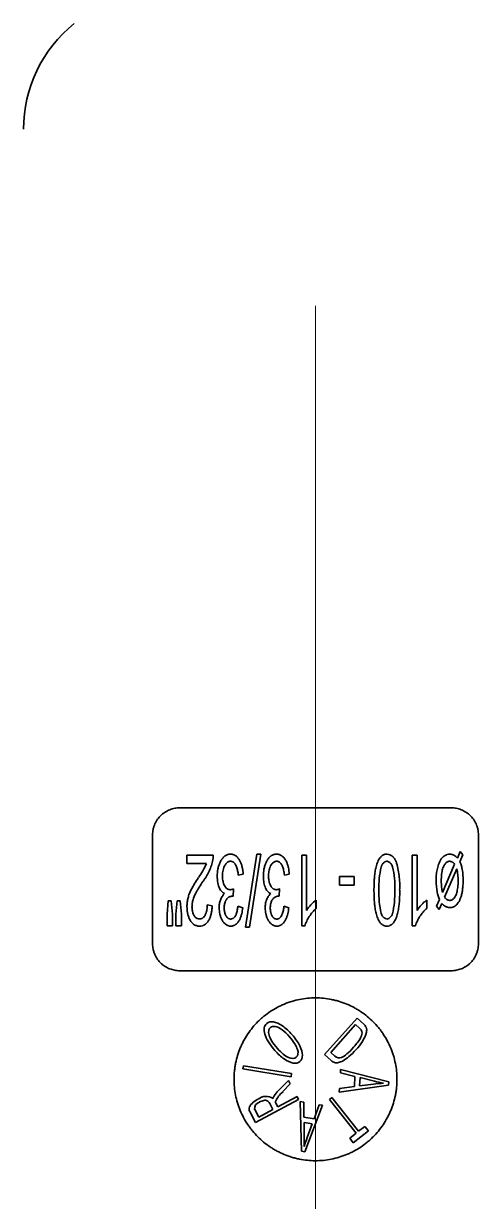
# Model space of a CAD drawing. Extents: x 5997 to 10491, y -672 to 3388.
# Drawn here: x 8643.92 to 8660.67, y 2379.13 to 2422.52 of the extents above; entities that cross this region are included whole.
import ezdxf

# ---------------------------------------------------------------- set-up
doc = ezdxf.new("R2010")
doc.units = 0
doc.header["$LTSCALE"] = 5
doc.layers.get('0').update_dxf_attribs({"linetype": 'CONTINUOUS', "lineweight": 0})
doc.layers.add('1', color=7, linetype='CONTINUOUS', true_color=0xffffff)

msp = doc.modelspace()

# ---------------------------------------------------------------- linework, layer by layer
at = {"color": 4}
msp.add_line((8654.673, 2412.126), (8654.673, 2312.126), dxfattribs=at)
at = {"layer": '1', "color": 7, "linetype": 'Continuous', "lineweight": 35}
for p, q in [((8659.673, 2393.626), (8649.673, 2393.626)), ((8648.673, 2388.626), (8648.673, 2392.626)), ((8660.673, 2392.626), (8660.673, 2388.626)), ((8649.939, 2391.879), (8650.904, 2391.879)), ((8649.939, 2391.879), (8649.939, 2391.571)), ((8652.093, 2389.235), (8652.515, 2391.922)), ((8652.659, 2391.922), (8652.237, 2389.235)), ((8652.515, 2391.922), (8652.659, 2391.922)), ((8654.164, 2391.879), (8654.342, 2391.879)), ((8654.164, 2391.879), (8654.164, 2389.279)), ((8654.342, 2389.845), (8654.342, 2391.879)), ((8658.234, 2391.879), (8658.412, 2391.879)), ((8658.234, 2391.879), (8658.234, 2389.279)), ((8658.412, 2389.845), (8658.412, 2391.879)), ((8659.897, 2391.778), (8660, 2392.017)), ((8660.095, 2391.89), (8659.988, 2391.643)), ((8660, 2392.017), (8660.095, 2391.89)), ((8650.654, 2391.571), (8649.939, 2391.571)), ((8659.35, 2390.513), (8659.796, 2391.548)), ((8652.009, 2391.189), (8651.831, 2391.147)), ((8653.706, 2391.189), (8653.527, 2391.147)), ((8655.551, 2391.098), (8656.102, 2391.098)), ((8655.551, 2391.098), (8655.551, 2390.777)), ((8656.102, 2390.777), (8656.102, 2391.098)), ((8659.875, 2391.381), (8659.425, 2390.341)), ((8651.637, 2390.366), (8651.657, 2390.646)), ((8653.333, 2390.367), (8653.353, 2390.646)), ((8656.102, 2390.777), (8655.551, 2390.777)), ((8649.205, 2389.705), (8649.253, 2390.2)), ((8649.253, 2390.2), (8649.36, 2390.2)), ((8649.36, 2390.2), (8649.409, 2389.705)), ((8649.534, 2389.705), (8649.58, 2390.2)), ((8649.58, 2390.2), (8649.689, 2390.2)), ((8649.689, 2390.2), (8649.738, 2389.705)), ((8654.701, 2389.92), (8654.701, 2390.229)), ((8658.771, 2389.92), (8658.771, 2390.229)), ((8659.13, 2390.004), (8659.237, 2390.25)), ((8649.205, 2389.705), (8649.205, 2389.279)), ((8649.409, 2389.279), (8649.409, 2389.705)), ((8649.534, 2389.705), (8649.534, 2389.279)), ((8649.738, 2389.279), (8649.738, 2389.705)), ((8650.686, 2390.053), (8650.87, 2390.02)), ((8651.813, 2390), (8651.992, 2389.942)), ((8653.51, 2390), (8653.688, 2389.942)), ((8659.227, 2389.879), (8659.13, 2390.004)), ((8659.324, 2390.106), (8659.227, 2389.879)), ((8649.409, 2389.279), (8649.205, 2389.279)), ((8649.738, 2389.279), (8649.534, 2389.279)), ((8654.278, 2389.279), (8654.164, 2389.279)), ((8658.352, 2389.279), (8658.234, 2389.279)), ((8652.237, 2389.235), (8652.093, 2389.235)), ((8649.673, 2387.626), (8659.673, 2387.626)), ((8656.205, 2385.878), (8655.006, 2384.535)), ((8656.448, 2385.661), (8656.205, 2385.878)), ((8655.237, 2384.614), (8656.152, 2385.64)), ((8656.152, 2385.64), (8656.306, 2385.502)), ((8655.006, 2384.535), (8655.248, 2384.319)), ((8655.391, 2384.477), (8655.237, 2384.614)), ((8652.019, 2384.127), (8652, 2384.01)), ((8653.795, 2383.834), (8652.019, 2384.127)), ((8652, 2384.01), (8653.775, 2383.716)), ((8653.775, 2383.716), (8653.795, 2383.834)), ((8655.589, 2383.866), (8655.597, 2383.992)), ((8655.589, 2383.866), (8656.127, 2383.735)), ((8657.372, 2383.535), (8655.597, 2383.992)), ((8656.127, 2383.735), (8656.104, 2383.357)), ((8656.299, 2383.382), (8656.318, 2383.687)), ((8656.318, 2383.687), (8656.84, 2383.556)), ((8653.673, 2383.584), (8653.31, 2383.209)), ((8653.47, 2383.171), (8653.744, 2383.454)), ((8653.744, 2383.454), (8653.673, 2383.584)), ((8655.545, 2383.151), (8657.364, 2383.408)), ((8655.545, 2383.151), (8655.553, 2383.287)), ((8656.104, 2383.357), (8655.553, 2383.287)), ((8656.803, 2383.444), (8656.299, 2383.382)), ((8657.372, 2383.535), (8657.364, 2383.408)), ((8652.464, 2382.033), (8654.049, 2382.887)), ((8653.992, 2382.992), (8653.288, 2382.613)), ((8654.049, 2382.887), (8653.992, 2382.992)), ((8654.239, 2382.788), (8654.105, 2382.811)), ((8654.105, 2382.811), (8654.16, 2380.975)), ((8654.239, 2382.788), (8654.248, 2382.234)), ((8655.276, 2382.956), (8655.183, 2382.882)), ((8655.183, 2382.882), (8656.166, 2381.636)), ((8656.26, 2381.71), (8655.276, 2382.956)), ((8652.275, 2382.385), (8652.464, 2382.033)), ((8652.583, 2382.233), (8652.433, 2382.511)), ((8653.107, 2382.515), (8652.583, 2382.233)), ((8652.986, 2382.74), (8653.107, 2382.515)), ((8653.288, 2382.613), (8653.218, 2382.743)), ((8654.286, 2380.953), (8654.935, 2382.667)), ((8654.811, 2382.689), (8654.621, 2382.169)), ((8654.935, 2382.667), (8654.811, 2382.689)), ((8654.621, 2382.169), (8654.248, 2382.234)), ((8654.251, 2382.037), (8654.258, 2381.529)), ((8654.251, 2382.037), (8654.553, 2381.984)), ((8654.553, 2381.984), (8654.365, 2381.479)), ((8656.492, 2381.893), (8656.26, 2381.71)), ((8656.624, 2381.727), (8656.492, 2381.893)), ((8656.166, 2381.636), (8655.933, 2381.452)), ((8656.065, 2381.285), (8656.624, 2381.727)), ((8655.933, 2381.452), (8656.065, 2381.285)), ((8654.16, 2380.975), (8654.286, 2380.953))]:
    msp.add_line(p, q, dxfattribs=at)
for centre, radius, start, end in [((8648.923, 2418.626), 5, 128.8492, 180), ((8655.053, 2385.825), 1.569, 315.1419, 342.8269), ((8656.131, 2385.306), 0.263, 17.1388, 48.2605), ((8656.178, 2385.358), 0.405, 27.0957, 48.2605), ((8656.241, 2385.434), 0.317, 346.8867, 20.1022), ((8655.544, 2384.648), 0.23, 228.2605, 291.4392), ((8654.357, 2382.193), 1.459, 135.875, 145.744), ((8657.875, 2375.403), 8.112, 94.9161, 97.5911), ((8657.885, 2387.727), 4.3, 255.9385, 260.5571), ((8652.664, 2382.551), 0.235, 101.8972, 189.9808), ((8652.854, 2382.534), 0.462, 56.3406, 129.2567), ((8653.486, 2382.814), 0.39, 149.005, 164.3647), ((8654.037, 2382.43), 0.922, 127.4414, 155.8018), ((8653.394, 2382.837), 0.2, 188.3447, 208.311), ((8646.148, 2381.348), 8.112, 358.6035, 1.2786), ((8658.396, 2379.982), 4.3, 159.6259, 164.2445)]:
    msp.add_arc(centre, radius, start, end, dxfattribs=at)
for points, knots in [([(8648.673, 2392.626), (8648.673, 2392.698), (8648.68, 2392.768), (8648.699, 2392.853), (8648.703, 2392.87), (8648.712, 2392.904), (8648.717, 2392.921), (8648.733, 2392.97), (8648.746, 2393.002), (8648.774, 2393.065), (8648.789, 2393.095), (8648.814, 2393.139), (8648.823, 2393.153), (8648.841, 2393.181), (8648.85, 2393.195), (8648.899, 2393.263), (8648.942, 2393.312), (8649.001, 2393.367), (8649.013, 2393.378), (8649.037, 2393.398), (8649.05, 2393.409), (8649.088, 2393.438), (8649.114, 2393.456), (8649.194, 2393.506), (8649.25, 2393.534), (8649.337, 2393.569), (8649.367, 2393.579), (8649.426, 2393.596), (8649.457, 2393.603), (8649.548, 2393.62), (8649.61, 2393.626), (8649.673, 2393.626)], [0, 0, 0, 0, 0.125, 0.125, 0.15625, 0.15625, 0.1875, 0.1875, 0.25, 0.25, 0.3125, 0.3125, 0.34375, 0.34375, 0.375, 0.375, 0.5, 0.5, 0.53125, 0.53125, 0.5625, 0.5625, 0.625, 0.625, 0.75, 0.75, 0.8125, 0.8125, 0.875, 0.875, 1, 1, 1, 1]), ([(8660.673, 2392.626), (8660.673, 2392.698), (8660.665, 2392.768), (8660.647, 2392.853), (8660.643, 2392.87), (8660.634, 2392.904), (8660.629, 2392.921), (8660.612, 2392.97), (8660.6, 2393.002), (8660.572, 2393.065), (8660.557, 2393.095), (8660.532, 2393.139), (8660.523, 2393.153), (8660.505, 2393.181), (8660.495, 2393.195), (8660.447, 2393.263), (8660.404, 2393.312), (8660.345, 2393.367), (8660.333, 2393.378), (8660.308, 2393.398), (8660.296, 2393.409), (8660.258, 2393.438), (8660.232, 2393.456), (8660.152, 2393.506), (8660.096, 2393.534), (8660.008, 2393.569), (8659.979, 2393.579), (8659.919, 2393.596), (8659.889, 2393.603), (8659.798, 2393.62), (8659.736, 2393.626), (8659.673, 2393.626)], [0, 0, 0, 0, 0.125, 0.125, 0.15625, 0.15625, 0.1875, 0.1875, 0.25, 0.25, 0.3125, 0.3125, 0.34375, 0.34375, 0.375, 0.375, 0.5, 0.5, 0.53125, 0.53125, 0.5625, 0.5625, 0.625, 0.625, 0.75, 0.75, 0.8125, 0.8125, 0.875, 0.875, 1, 1, 1, 1]), ([(8651.548, 2391.922), (8651.526, 2391.922), (8651.494, 2391.92), (8651.463, 2391.913), (8651.443, 2391.907), (8651.433, 2391.904), (8651.403, 2391.892), (8651.384, 2391.883), (8651.356, 2391.866), (8651.347, 2391.86), (8651.33, 2391.847), (8651.322, 2391.84), (8651.297, 2391.818), (8651.282, 2391.803), (8651.254, 2391.771), (8651.24, 2391.754), (8651.215, 2391.718), (8651.203, 2391.7), (8651.181, 2391.662), (8651.171, 2391.642), (8651.143, 2391.584), (8651.127, 2391.543), (8651.106, 2391.48), (8651.1, 2391.459), (8651.089, 2391.416), (8651.084, 2391.395), (8651.063, 2391.286), (8651.056, 2391.198), (8651.056, 2391.11)], [0, 0, 0, 0, 0.0625, 0.09375, 0.09375, 0.125, 0.125, 0.1875, 0.1875, 0.21875, 0.21875, 0.25, 0.25, 0.3125, 0.3125, 0.375, 0.375, 0.4375, 0.4375, 0.5, 0.5, 0.625, 0.625, 0.6875, 0.6875, 0.75, 0.75, 1, 1, 1, 1]), ([(8652.009, 2391.189), (8652.007, 2391.229), (8652.004, 2391.269), (8651.993, 2391.347), (8651.987, 2391.386), (8651.97, 2391.464), (8651.959, 2391.502), (8651.941, 2391.558), (8651.934, 2391.577), (8651.919, 2391.614), (8651.911, 2391.632), (8651.885, 2391.686), (8651.865, 2391.721), (8651.83, 2391.769), (8651.818, 2391.784), (8651.798, 2391.806), (8651.791, 2391.813), (8651.776, 2391.827), (8651.769, 2391.834), (8651.746, 2391.853), (8651.731, 2391.864), (8651.705, 2391.88), (8651.697, 2391.885), (8651.679, 2391.893), (8651.653, 2391.905), (8651.625, 2391.913), (8651.596, 2391.919), (8651.587, 2391.92), (8651.567, 2391.922), (8651.557, 2391.922), (8651.548, 2391.922)], [0, 0, 0, 0, 0.125, 0.125, 0.25, 0.25, 0.375, 0.375, 0.4375, 0.4375, 0.5, 0.5, 0.625, 0.625, 0.6875, 0.6875, 0.71875, 0.71875, 0.75, 0.75, 0.8125, 0.8125, 0.84375, 0.84375, 0.875, 0.9375, 0.9375, 0.96875, 0.96875, 1, 1, 1, 1]), ([(8653.244, 2391.922), (8653.222, 2391.922), (8653.19, 2391.919), (8653.158, 2391.912), (8653.137, 2391.906), (8653.126, 2391.903), (8653.096, 2391.891), (8653.077, 2391.881), (8653.049, 2391.863), (8653.04, 2391.857), (8653.023, 2391.844), (8653.014, 2391.837), (8652.99, 2391.815), (8652.975, 2391.799), (8652.946, 2391.766), (8652.933, 2391.749), (8652.914, 2391.722), (8652.908, 2391.713), (8652.897, 2391.694), (8652.88, 2391.666), (8652.865, 2391.638), (8652.837, 2391.579), (8652.821, 2391.538), (8652.801, 2391.476), (8652.795, 2391.455), (8652.784, 2391.412), (8652.78, 2391.391), (8652.759, 2391.284), (8652.753, 2391.197), (8652.753, 2391.11)], [0, 0, 0, 0, 0.0625, 0.09375, 0.09375, 0.125, 0.125, 0.1875, 0.1875, 0.21875, 0.21875, 0.25, 0.25, 0.3125, 0.3125, 0.375, 0.375, 0.40625, 0.40625, 0.4375, 0.5, 0.5, 0.625, 0.625, 0.6875, 0.6875, 0.75, 0.75, 1, 1, 1, 1]), ([(8653.706, 2391.189), (8653.701, 2391.268), (8653.692, 2391.346), (8653.667, 2391.461), (8653.657, 2391.498), (8653.638, 2391.554), (8653.632, 2391.573), (8653.617, 2391.61), (8653.609, 2391.628), (8653.583, 2391.682), (8653.564, 2391.717), (8653.529, 2391.765), (8653.516, 2391.781), (8653.49, 2391.811), (8653.476, 2391.824), (8653.454, 2391.844), (8653.446, 2391.85), (8653.43, 2391.862), (8653.422, 2391.867), (8653.396, 2391.883), (8653.379, 2391.892), (8653.351, 2391.903), (8653.342, 2391.907), (8653.323, 2391.912), (8653.313, 2391.915), (8653.284, 2391.92), (8653.264, 2391.922), (8653.244, 2391.922)], [0, 0, 0, 0, 0.25, 0.25, 0.375, 0.375, 0.4375, 0.4375, 0.5, 0.5, 0.625, 0.625, 0.6875, 0.6875, 0.75, 0.75, 0.78125, 0.78125, 0.8125, 0.8125, 0.875, 0.875, 0.90625, 0.90625, 0.9375, 0.9375, 1, 1, 1, 1]), ([(8656.827, 2390.596), (8656.827, 2390.661), (8656.828, 2390.725), (8656.831, 2390.853), (8656.834, 2390.917), (8656.842, 2391.045), (8656.848, 2391.108), (8656.863, 2391.236), (8656.872, 2391.299), (8656.891, 2391.393), (8656.897, 2391.425), (8656.913, 2391.487), (8656.922, 2391.517), (8656.941, 2391.578), (8656.952, 2391.609), (8656.978, 2391.668), (8656.992, 2391.696), (8657.016, 2391.738), (8657.024, 2391.751), (8657.043, 2391.778), (8657.052, 2391.79), (8657.073, 2391.814), (8657.083, 2391.826), (8657.106, 2391.848), (8657.119, 2391.858), (8657.144, 2391.877), (8657.158, 2391.885), (8657.179, 2391.895), (8657.186, 2391.899), (8657.201, 2391.905), (8657.208, 2391.907), (8657.231, 2391.914), (8657.246, 2391.918), (8657.277, 2391.922), (8657.292, 2391.922), (8657.308, 2391.922)], [0, 0, 0, 0, 0.125, 0.125, 0.25, 0.25, 0.375, 0.375, 0.5, 0.5, 0.5625, 0.5625, 0.625, 0.625, 0.6875, 0.6875, 0.75, 0.75, 0.78125, 0.78125, 0.8125, 0.8125, 0.84375, 0.84375, 0.875, 0.875, 0.90625, 0.90625, 0.921875, 0.921875, 0.9375, 0.9375, 0.96875, 0.96875, 1, 1, 1, 1]), ([(8657.308, 2391.924), (8657.345, 2391.919), (8657.38, 2391.91), (8657.431, 2391.888), (8657.448, 2391.88), (8657.479, 2391.86), (8657.494, 2391.85), (8657.515, 2391.832), (8657.522, 2391.826), (8657.536, 2391.813), (8657.542, 2391.807), (8657.561, 2391.786), (8657.584, 2391.757), (8657.603, 2391.725), (8657.615, 2391.699), (8657.619, 2391.691), (8657.626, 2391.673), (8657.63, 2391.664), (8657.632, 2391.655)], [0, 0, 0, 0, 0.25, 0.25, 0.375, 0.375, 0.5, 0.5, 0.5625, 0.5625, 0.625, 0.625, 0.75, 0.875, 0.875, 0.9375, 0.9375, 1, 1, 1, 1]), ([(8659.288, 2391.72), (8659.306, 2391.751), (8659.327, 2391.778), (8659.357, 2391.809), (8659.364, 2391.814), (8659.376, 2391.826), (8659.383, 2391.831), (8659.403, 2391.847), (8659.431, 2391.866), (8659.46, 2391.881), (8659.483, 2391.891), (8659.491, 2391.894), (8659.506, 2391.9), (8659.514, 2391.902), (8659.553, 2391.914), (8659.585, 2391.919), (8659.617, 2391.921)], [0, 0, 0, 0, 0.25, 0.25, 0.3125, 0.3125, 0.375, 0.375, 0.5, 0.625, 0.625, 0.6875, 0.6875, 0.75, 0.75, 1, 1, 1, 1]), ([(8659.617, 2391.921), (8659.644, 2391.92), (8659.67, 2391.916), (8659.708, 2391.906), (8659.721, 2391.902), (8659.746, 2391.893), (8659.758, 2391.887), (8659.794, 2391.869), (8659.817, 2391.855), (8659.849, 2391.829), (8659.859, 2391.82), (8659.879, 2391.8), (8659.888, 2391.789), (8659.897, 2391.778)], [0, 0, 0, 0, 0.25, 0.25, 0.375, 0.375, 0.5, 0.5, 0.75, 0.75, 0.875, 0.875, 1, 1, 1, 1]), ([(8650.372, 2391.071), (8650.429, 2391.147), (8650.481, 2391.228), (8650.575, 2391.394), (8650.618, 2391.481), (8650.656, 2391.57)], [0, 0, 0, 0, 0.5, 0.5, 1, 1, 1, 1]), ([(8650.883, 2391.656), (8650.866, 2391.588), (8650.846, 2391.521), (8650.799, 2391.391), (8650.746, 2391.264), (8650.68, 2391.144), (8650.626, 2391.056), (8650.607, 2391.027), (8650.569, 2390.97), (8650.549, 2390.942), (8650.528, 2390.915)], [0, 0, 0, 0, 0.25, 0.25, 0.5, 0.75, 0.75, 0.875, 0.875, 1, 1, 1, 1]), ([(8651.831, 2391.147), (8651.825, 2391.2), (8651.817, 2391.253), (8651.801, 2391.331), (8651.795, 2391.357), (8651.781, 2391.409), (8651.773, 2391.434), (8651.754, 2391.484), (8651.743, 2391.508), (8651.724, 2391.543), (8651.717, 2391.554), (8651.701, 2391.576), (8651.693, 2391.587), (8651.675, 2391.606), (8651.665, 2391.615), (8651.649, 2391.626), (8651.644, 2391.63), (8651.633, 2391.637), (8651.627, 2391.64), (8651.609, 2391.648), (8651.597, 2391.652), (8651.572, 2391.657), (8651.559, 2391.659), (8651.546, 2391.659)], [0, 0, 0, 0, 0.25, 0.25, 0.375, 0.375, 0.5, 0.5, 0.625, 0.625, 0.6875, 0.6875, 0.75, 0.75, 0.8125, 0.8125, 0.84375, 0.84375, 0.875, 0.875, 0.9375, 0.9375, 1, 1, 1, 1]), ([(8653.242, 2391.659), (8653.228, 2391.659), (8653.214, 2391.657), (8653.186, 2391.65), (8653.173, 2391.645), (8653.148, 2391.633), (8653.136, 2391.625), (8653.113, 2391.608), (8653.102, 2391.599), (8653.082, 2391.579), (8653.073, 2391.568), (8653.056, 2391.546), (8653.048, 2391.534), (8653.026, 2391.498), (8653.013, 2391.473), (8652.997, 2391.434), (8652.992, 2391.42), (8652.983, 2391.393), (8652.979, 2391.38), (8652.967, 2391.339), (8652.961, 2391.311), (8652.947, 2391.228), (8652.943, 2391.172), (8652.943, 2391.116)], [0, 0, 0, 0, 0.0625, 0.0625, 0.125, 0.125, 0.1875, 0.1875, 0.25, 0.25, 0.3125, 0.3125, 0.375, 0.375, 0.5, 0.5, 0.5625, 0.5625, 0.625, 0.625, 0.75, 0.75, 1, 1, 1, 1]), ([(8657.3, 2391.663), (8657.275, 2391.657), (8657.251, 2391.647), (8657.217, 2391.627), (8657.206, 2391.62), (8657.186, 2391.604), (8657.176, 2391.595), (8657.158, 2391.577), (8657.15, 2391.567), (8657.134, 2391.545), (8657.12, 2391.523), (8657.109, 2391.499), (8657.1, 2391.475), (8657.096, 2391.462), (8657.093, 2391.449)], [0, 0, 0, 0, 0.25, 0.25, 0.375, 0.375, 0.5, 0.5, 0.625, 0.625, 0.75, 0.875, 0.875, 1, 1, 1, 1]), ([(8657.509, 2391.45), (8657.503, 2391.476), (8657.494, 2391.501), (8657.475, 2391.535), (8657.468, 2391.546), (8657.452, 2391.567), (8657.443, 2391.577), (8657.43, 2391.591), (8657.425, 2391.596), (8657.415, 2391.604), (8657.41, 2391.609), (8657.395, 2391.621), (8657.373, 2391.635), (8657.35, 2391.646), (8657.326, 2391.656), (8657.314, 2391.66), (8657.301, 2391.663)], [0, 0, 0, 0, 0.25, 0.25, 0.375, 0.375, 0.5, 0.5, 0.5625, 0.5625, 0.625, 0.625, 0.75, 0.875, 0.875, 1, 1, 1, 1]), ([(8657.638, 2391.657), (8657.692, 2391.484), (8657.73, 2391.31), (8657.763, 2391.045), (8657.771, 2390.956), (8657.777, 2390.777), (8657.776, 2390.687), (8657.772, 2390.597)], [0, 0, 0, 0, 0.5, 0.5, 0.75, 0.75, 1, 1, 1, 1]), ([(8659.119, 2390.939), (8659.115, 2391.008), (8659.116, 2391.075), (8659.126, 2391.21), (8659.136, 2391.277), (8659.157, 2391.376), (8659.165, 2391.409), (8659.184, 2391.474), (8659.194, 2391.506), (8659.229, 2391.601), (8659.255, 2391.662), (8659.286, 2391.721)], [0, 0, 0, 0, 0.25, 0.25, 0.5, 0.5, 0.625, 0.625, 0.75, 0.75, 1, 1, 1, 1]), ([(8659.796, 2391.548), (8659.786, 2391.564), (8659.775, 2391.579), (8659.756, 2391.598), (8659.75, 2391.604), (8659.736, 2391.616), (8659.721, 2391.626), (8659.706, 2391.634), (8659.69, 2391.642), (8659.682, 2391.645), (8659.657, 2391.654), (8659.64, 2391.657), (8659.623, 2391.659)], [0, 0, 0, 0, 0.25, 0.25, 0.375, 0.375, 0.5, 0.625, 0.625, 0.75, 0.75, 1, 1, 1, 1]), ([(8651.326, 2390.47), (8651.308, 2390.478), (8651.273, 2390.497), (8651.223, 2390.539), (8651.177, 2390.595), (8651.135, 2390.668), (8651.101, 2390.756), (8651.076, 2390.859), (8651.06, 2390.976), (8651.056, 2391.063), (8651.056, 2391.11)], [0, 0, 0, 0, 0.122262, 0.247653, 0.373044, 0.498435, 0.623827, 0.749218, 0.874609, 1, 1, 1, 1]), ([(8651.246, 2391.116), (8651.246, 2391.061), (8651.25, 2391.008), (8651.264, 2390.929), (8651.269, 2390.903), (8651.28, 2390.865), (8651.284, 2390.852), (8651.293, 2390.826), (8651.298, 2390.814), (8651.314, 2390.776), (8651.326, 2390.753), (8651.348, 2390.719), (8651.355, 2390.709), (8651.372, 2390.688), (8651.381, 2390.678), (8651.401, 2390.66), (8651.411, 2390.652), (8651.433, 2390.637), (8651.445, 2390.631), (8651.468, 2390.621), (8651.481, 2390.617), (8651.5, 2390.613), (8651.507, 2390.612), (8651.52, 2390.611), (8651.526, 2390.61), (8651.533, 2390.61)], [0, 0, 0, 0, 0.25, 0.25, 0.375, 0.375, 0.4375, 0.4375, 0.5, 0.5, 0.625, 0.625, 0.6875, 0.6875, 0.75, 0.75, 0.8125, 0.8125, 0.875, 0.875, 0.9375, 0.9375, 0.96875, 0.96875, 1, 1, 1, 1]), ([(8653.023, 2390.47), (8653.005, 2390.478), (8652.969, 2390.497), (8652.918, 2390.54), (8652.872, 2390.597), (8652.831, 2390.67), (8652.797, 2390.758), (8652.772, 2390.86), (8652.756, 2390.977), (8652.753, 2391.064), (8652.753, 2391.11)], [0, 0, 0, 0, 0.122256, 0.247648, 0.37304, 0.498432, 0.623824, 0.749216, 0.874608, 1, 1, 1, 1]), ([(8652.943, 2391.116), (8652.943, 2391.062), (8652.947, 2391.009), (8652.96, 2390.931), (8652.965, 2390.906), (8652.976, 2390.867), (8652.98, 2390.855), (8652.988, 2390.829), (8652.993, 2390.817), (8653.008, 2390.78), (8653.02, 2390.756), (8653.042, 2390.722), (8653.05, 2390.711), (8653.066, 2390.69), (8653.076, 2390.68), (8653.095, 2390.662), (8653.105, 2390.654), (8653.122, 2390.642), (8653.128, 2390.639), (8653.139, 2390.632), (8653.145, 2390.629), (8653.163, 2390.621), (8653.176, 2390.617), (8653.196, 2390.613), (8653.202, 2390.612), (8653.216, 2390.611), (8653.222, 2390.61), (8653.229, 2390.61)], [0, 0, 0, 0, 0.25, 0.25, 0.375, 0.375, 0.4375, 0.4375, 0.5, 0.5, 0.625, 0.625, 0.6875, 0.6875, 0.75, 0.75, 0.8125, 0.8125, 0.84375, 0.84375, 0.875, 0.875, 0.9375, 0.9375, 0.96875, 0.96875, 1, 1, 1, 1]), ([(8659.924, 2390.935), (8659.926, 2391.011), (8659.922, 2391.086), (8659.906, 2391.235), (8659.893, 2391.308), (8659.875, 2391.381)], [0, 0, 0, 0, 0.5, 0.5, 1, 1, 1, 1]), ([(8649.94, 2389.99), (8649.94, 2390.045), (8649.944, 2390.099), (8649.957, 2390.207), (8649.967, 2390.26), (8649.987, 2390.338), (8649.994, 2390.364), (8650.01, 2390.416), (8650.019, 2390.442), (8650.048, 2390.518), (8650.07, 2390.567), (8650.095, 2390.614)], [0, 0, 0, 0, 0.25, 0.25, 0.5, 0.5, 0.625, 0.625, 0.75, 0.75, 1, 1, 1, 1]), ([(8650.528, 2390.915), (8650.48, 2390.845), (8650.433, 2390.774), (8650.366, 2390.665), (8650.344, 2390.628), (8650.301, 2390.554), (8650.281, 2390.517), (8650.222, 2390.403), (8650.188, 2390.325), (8650.158, 2390.22), (8650.152, 2390.199), (8650.143, 2390.156), (8650.139, 2390.135), (8650.129, 2390.07), (8650.125, 2390.026), (8650.125, 2389.982)], [0, 0, 0, 0, 0.25, 0.25, 0.375, 0.375, 0.5, 0.5, 0.75, 0.75, 0.8125, 0.8125, 0.875, 0.875, 1, 1, 1, 1]), ([(8651.533, 2390.61), (8651.555, 2390.612), (8651.576, 2390.616), (8651.617, 2390.628), (8651.637, 2390.636), (8651.657, 2390.646)], [0, 0, 0, 0, 0.5, 0.5, 1, 1, 1, 1]), ([(8653.229, 2390.61), (8653.251, 2390.612), (8653.272, 2390.616), (8653.303, 2390.625), (8653.313, 2390.628), (8653.333, 2390.636), (8653.343, 2390.641), (8653.353, 2390.646)], [0, 0, 0, 0, 0.5, 0.5, 0.75, 0.75, 1, 1, 1, 1]), ([(8656.827, 2390.596), (8656.827, 2390.533), (8656.828, 2390.469), (8656.831, 2390.341), (8656.834, 2390.277), (8656.842, 2390.15), (8656.847, 2390.086), (8656.862, 2389.96), (8656.871, 2389.896), (8656.896, 2389.772), (8656.911, 2389.71), (8656.941, 2389.62), (8656.952, 2389.59), (8656.976, 2389.531), (8656.99, 2389.502), (8657.013, 2389.46), (8657.021, 2389.446), (8657.039, 2389.419), (8657.048, 2389.406), (8657.078, 2389.369), (8657.1, 2389.347), (8657.131, 2389.323), (8657.138, 2389.318), (8657.151, 2389.31), (8657.172, 2389.298), (8657.193, 2389.288), (8657.216, 2389.281), (8657.223, 2389.279), (8657.238, 2389.275), (8657.261, 2389.27), (8657.285, 2389.269), (8657.301, 2389.269)], [0, 0, 0, 0, 0.125, 0.125, 0.25, 0.25, 0.375, 0.375, 0.5, 0.5, 0.625, 0.625, 0.6875, 0.6875, 0.75, 0.75, 0.78125, 0.78125, 0.8125, 0.8125, 0.875, 0.875, 0.890625, 0.890625, 0.90625, 0.9375, 0.9375, 0.953125, 0.953125, 0.96875, 1, 1, 1, 1]), ([(8657.776, 2390.596), (8657.776, 2390.532), (8657.775, 2390.468), (8657.772, 2390.34), (8657.769, 2390.276), (8657.761, 2390.149), (8657.755, 2390.085), (8657.74, 2389.958), (8657.731, 2389.894), (8657.713, 2389.801), (8657.706, 2389.769), (8657.691, 2389.708), (8657.682, 2389.677), (8657.668, 2389.631), (8657.662, 2389.616), (8657.651, 2389.586), (8657.646, 2389.571), (8657.627, 2389.527), (8657.613, 2389.498), (8657.589, 2389.457), (8657.581, 2389.443), (8657.563, 2389.417), (8657.544, 2389.392), (8657.523, 2389.368), (8657.506, 2389.352), (8657.5, 2389.347), (8657.488, 2389.336), (8657.482, 2389.331), (8657.463, 2389.317), (8657.45, 2389.309), (8657.429, 2389.298), (8657.422, 2389.295), (8657.408, 2389.289), (8657.4, 2389.286), (8657.363, 2389.273), (8657.332, 2389.269), (8657.301, 2389.269)], [0, 0, 0, 0, 0.125, 0.125, 0.25, 0.25, 0.375, 0.375, 0.5, 0.5, 0.5625, 0.5625, 0.625, 0.625, 0.65625, 0.65625, 0.6875, 0.6875, 0.75, 0.75, 0.78125, 0.78125, 0.8125, 0.84375, 0.84375, 0.859375, 0.859375, 0.875, 0.875, 0.90625, 0.90625, 0.921875, 0.921875, 0.9375, 0.9375, 1, 1, 1, 1]), ([(8651.128, 2389.942), (8651.125, 2389.992), (8651.127, 2390.04), (8651.137, 2390.112), (8651.142, 2390.136), (8651.155, 2390.184), (8651.162, 2390.207), (8651.188, 2390.275), (8651.21, 2390.318), (8651.262, 2390.399), (8651.292, 2390.436), (8651.326, 2390.47)], [0, 0, 0, 0, 0.25, 0.25, 0.375, 0.375, 0.5, 0.5, 0.75, 0.75, 1, 1, 1, 1]), ([(8651.312, 2389.936), (8651.312, 2389.986), (8651.316, 2390.036), (8651.331, 2390.108), (8651.337, 2390.132), (8651.35, 2390.167), (8651.354, 2390.179), (8651.365, 2390.201), (8651.376, 2390.223), (8651.389, 2390.244), (8651.403, 2390.264), (8651.411, 2390.274), (8651.435, 2390.301), (8651.453, 2390.317), (8651.479, 2390.333), (8651.484, 2390.336), (8651.495, 2390.342), (8651.511, 2390.351), (8651.539, 2390.361), (8651.562, 2390.366), (8651.586, 2390.37), (8651.598, 2390.371), (8651.61, 2390.37)], [0, 0, 0, 0, 0.25, 0.25, 0.375, 0.375, 0.4375, 0.4375, 0.5, 0.5625, 0.5625, 0.625, 0.625, 0.75, 0.75, 0.78125, 0.78125, 0.8125, 0.875, 0.9375, 0.9375, 1, 1, 1, 1]), ([(8651.637, 2390.366), (8651.632, 2390.368), (8651.628, 2390.368), (8651.618, 2390.37), (8651.614, 2390.37), (8651.609, 2390.371)], [0, 0, 0, 0, 0.5, 0.5, 1, 1, 1, 1]), ([(8652.824, 2389.942), (8652.821, 2389.991), (8652.823, 2390.04), (8652.834, 2390.111), (8652.838, 2390.135), (8652.848, 2390.17), (8652.851, 2390.182), (8652.858, 2390.205), (8652.862, 2390.217), (8652.883, 2390.273), (8652.905, 2390.316), (8652.938, 2390.367), (8652.945, 2390.377), (8652.959, 2390.397), (8652.981, 2390.426), (8653.005, 2390.453), (8653.023, 2390.47)], [0, 0, 0, 0, 0.25, 0.25, 0.375, 0.375, 0.4375, 0.4375, 0.5, 0.5, 0.75, 0.75, 0.8125, 0.8125, 0.875, 1, 1, 1, 1]), ([(8653.307, 2390.37), (8653.282, 2390.371), (8653.258, 2390.367), (8653.229, 2390.358), (8653.223, 2390.356), (8653.211, 2390.352), (8653.195, 2390.345), (8653.179, 2390.336), (8653.158, 2390.322), (8653.148, 2390.314), (8653.13, 2390.298), (8653.121, 2390.29), (8653.105, 2390.271), (8653.098, 2390.262), (8653.083, 2390.241), (8653.077, 2390.231), (8653.059, 2390.199), (8653.049, 2390.177), (8653.037, 2390.142), (8653.034, 2390.13), (8653.027, 2390.106), (8653.024, 2390.094), (8653.012, 2390.034), (8653.008, 2389.986), (8653.008, 2389.936)], [0, 0, 0, 0, 0.125, 0.125, 0.15625, 0.15625, 0.1875, 0.25, 0.25, 0.3125, 0.3125, 0.375, 0.375, 0.4375, 0.4375, 0.5, 0.5, 0.625, 0.625, 0.6875, 0.6875, 0.75, 0.75, 1, 1, 1, 1]), ([(8654.342, 2389.845), (8654.389, 2389.921), (8654.443, 2389.991), (8654.562, 2390.119), (8654.628, 2390.177), (8654.701, 2390.229)], [0, 0, 0, 0, 0.5, 0.5, 1, 1, 1, 1]), ([(8658.413, 2389.845), (8658.46, 2389.922), (8658.514, 2389.992), (8658.604, 2390.088), (8658.635, 2390.119), (8658.685, 2390.162), (8658.702, 2390.176), (8658.736, 2390.204), (8658.753, 2390.217), (8658.771, 2390.229)], [0, 0, 0, 0, 0.5, 0.5, 0.75, 0.75, 0.875, 0.875, 1, 1, 1, 1]), ([(8659.425, 2390.34), (8659.435, 2390.323), (8659.448, 2390.307), (8659.468, 2390.285), (8659.476, 2390.279), (8659.491, 2390.266), (8659.499, 2390.26), (8659.523, 2390.244), (8659.54, 2390.236), (8659.576, 2390.222), (8659.595, 2390.218), (8659.613, 2390.215)], [0, 0, 0, 0, 0.25, 0.25, 0.375, 0.375, 0.5, 0.5, 0.75, 0.75, 1, 1, 1, 1]), ([(8650.396, 2389.269), (8650.358, 2389.269), (8650.322, 2389.274), (8650.277, 2389.289), (8650.268, 2389.292), (8650.251, 2389.3), (8650.225, 2389.312), (8650.201, 2389.327), (8650.178, 2389.344), (8650.17, 2389.35), (8650.156, 2389.363), (8650.148, 2389.369), (8650.128, 2389.39), (8650.115, 2389.404), (8650.09, 2389.435), (8650.079, 2389.451), (8650.058, 2389.484), (8650.048, 2389.502), (8650.021, 2389.555), (8650.006, 2389.592), (8649.987, 2389.649), (8649.981, 2389.669), (8649.971, 2389.708), (8649.967, 2389.728), (8649.955, 2389.787), (8649.95, 2389.828), (8649.942, 2389.908), (8649.941, 2389.949), (8649.941, 2389.99)], [0, 0, 0, 0, 0.125, 0.125, 0.15625, 0.15625, 0.1875, 0.25, 0.25, 0.28125, 0.28125, 0.3125, 0.3125, 0.375, 0.375, 0.4375, 0.4375, 0.5, 0.5, 0.625, 0.625, 0.6875, 0.6875, 0.75, 0.75, 0.875, 0.875, 1, 1, 1, 1]), ([(8650.125, 2389.982), (8650.125, 2389.932), (8650.129, 2389.882), (8650.141, 2389.821), (8650.144, 2389.809), (8650.15, 2389.785), (8650.153, 2389.773), (8650.165, 2389.738), (8650.174, 2389.715), (8650.19, 2389.682), (8650.196, 2389.671), (8650.208, 2389.65), (8650.222, 2389.63), (8650.237, 2389.612), (8650.25, 2389.599), (8650.254, 2389.594), (8650.263, 2389.586), (8650.267, 2389.582), (8650.281, 2389.571), (8650.291, 2389.565), (8650.306, 2389.556), (8650.311, 2389.553), (8650.322, 2389.548), (8650.327, 2389.546), (8650.354, 2389.536), (8650.377, 2389.532), (8650.4, 2389.532)], [0, 0, 0, 0, 0.25, 0.25, 0.3125, 0.3125, 0.375, 0.375, 0.5, 0.5, 0.5625, 0.5625, 0.625, 0.6875, 0.6875, 0.71875, 0.71875, 0.75, 0.75, 0.8125, 0.8125, 0.84375, 0.84375, 0.875, 0.875, 1, 1, 1, 1]), ([(8650.396, 2389.269), (8650.435, 2389.269), (8650.474, 2389.274), (8650.521, 2389.288), (8650.53, 2389.292), (8650.548, 2389.299), (8650.575, 2389.311), (8650.6, 2389.327), (8650.633, 2389.351), (8650.648, 2389.364), (8650.677, 2389.393), (8650.69, 2389.409), (8650.715, 2389.441), (8650.726, 2389.459), (8650.747, 2389.494), (8650.757, 2389.513), (8650.783, 2389.569), (8650.798, 2389.608), (8650.816, 2389.668), (8650.822, 2389.688), (8650.832, 2389.729), (8650.836, 2389.75), (8650.848, 2389.811), (8650.855, 2389.852), (8650.864, 2389.936), (8650.868, 2389.978), (8650.87, 2390.02)], [0, 0, 0, 0, 0.125, 0.125, 0.15625, 0.15625, 0.1875, 0.25, 0.25, 0.3125, 0.3125, 0.375, 0.375, 0.4375, 0.4375, 0.5, 0.5, 0.625, 0.625, 0.6875, 0.6875, 0.75, 0.75, 0.875, 0.875, 1, 1, 1, 1]), ([(8650.686, 2390.053), (8650.685, 2389.997), (8650.682, 2389.942), (8650.669, 2389.859), (8650.664, 2389.832), (8650.654, 2389.791), (8650.65, 2389.778), (8650.642, 2389.751), (8650.637, 2389.738), (8650.627, 2389.712), (8650.621, 2389.7), (8650.609, 2389.675), (8650.602, 2389.663), (8650.58, 2389.628), (8650.563, 2389.607), (8650.538, 2389.584), (8650.533, 2389.58), (8650.523, 2389.572), (8650.506, 2389.56), (8650.489, 2389.551), (8650.47, 2389.544), (8650.464, 2389.542), (8650.452, 2389.538), (8650.433, 2389.534), (8650.413, 2389.532), (8650.4, 2389.532)], [0, 0, 0, 0, 0.25, 0.25, 0.375, 0.375, 0.4375, 0.4375, 0.5, 0.5, 0.5625, 0.5625, 0.625, 0.625, 0.75, 0.75, 0.78125, 0.78125, 0.8125, 0.875, 0.875, 0.90625, 0.90625, 0.9375, 1, 1, 1, 1]), ([(8651.554, 2389.269), (8651.518, 2389.269), (8651.483, 2389.275), (8651.415, 2389.301), (8651.384, 2389.319), (8651.327, 2389.365), (8651.302, 2389.391), (8651.269, 2389.434), (8651.259, 2389.45), (8651.239, 2389.481), (8651.23, 2389.497), (8651.205, 2389.546), (8651.191, 2389.579), (8651.167, 2389.649), (8651.157, 2389.685), (8651.142, 2389.758), (8651.137, 2389.794), (8651.129, 2389.868), (8651.128, 2389.905), (8651.128, 2389.942)], [0, 0, 0, 0, 0.125, 0.125, 0.25, 0.25, 0.375, 0.375, 0.4375, 0.4375, 0.5, 0.5, 0.625, 0.625, 0.75, 0.75, 0.875, 0.875, 1, 1, 1, 1]), ([(8651.312, 2389.936), (8651.312, 2389.893), (8651.315, 2389.849), (8651.326, 2389.785), (8651.331, 2389.764), (8651.343, 2389.722), (8651.351, 2389.701), (8651.364, 2389.671), (8651.369, 2389.662), (8651.38, 2389.643), (8651.385, 2389.633), (8651.404, 2389.606), (8651.418, 2389.59), (8651.438, 2389.573), (8651.442, 2389.569), (8651.45, 2389.563), (8651.455, 2389.56), (8651.468, 2389.551), (8651.478, 2389.546), (8651.492, 2389.54), (8651.497, 2389.539), (8651.508, 2389.536), (8651.513, 2389.534), (8651.528, 2389.531), (8651.539, 2389.53), (8651.55, 2389.53)], [0, 0, 0, 0, 0.25, 0.25, 0.375, 0.375, 0.5, 0.5, 0.5625, 0.5625, 0.625, 0.625, 0.75, 0.75, 0.78125, 0.78125, 0.8125, 0.8125, 0.875, 0.875, 0.90625, 0.90625, 0.9375, 0.9375, 1, 1, 1, 1]), ([(8651.55, 2389.53), (8651.574, 2389.53), (8651.597, 2389.535), (8651.63, 2389.549), (8651.641, 2389.555), (8651.66, 2389.569), (8651.669, 2389.577), (8651.695, 2389.603), (8651.71, 2389.623), (8651.729, 2389.655), (8651.734, 2389.666), (8651.745, 2389.688), (8651.75, 2389.699), (8651.763, 2389.733), (8651.771, 2389.757), (8651.784, 2389.804), (8651.789, 2389.828), (8651.803, 2389.901), (8651.809, 2389.951), (8651.813, 2390)], [0, 0, 0, 0, 0.125, 0.125, 0.1875, 0.1875, 0.25, 0.25, 0.375, 0.375, 0.4375, 0.4375, 0.5, 0.5, 0.625, 0.625, 0.75, 0.75, 1, 1, 1, 1]), ([(8651.554, 2389.269), (8651.59, 2389.269), (8651.624, 2389.275), (8651.667, 2389.29), (8651.675, 2389.294), (8651.691, 2389.302), (8651.715, 2389.314), (8651.737, 2389.33), (8651.758, 2389.347), (8651.765, 2389.353), (8651.778, 2389.366), (8651.798, 2389.385), (8651.815, 2389.407), (8651.836, 2389.436), (8651.846, 2389.451), (8651.865, 2389.483), (8651.874, 2389.499), (8651.898, 2389.549), (8651.912, 2389.583), (8651.936, 2389.652), (8651.946, 2389.688), (8651.963, 2389.759), (8651.971, 2389.796), (8651.983, 2389.869), (8651.988, 2389.906), (8651.992, 2389.942)], [0, 0, 0, 0, 0.125, 0.125, 0.15625, 0.15625, 0.1875, 0.25, 0.25, 0.28125, 0.28125, 0.3125, 0.375, 0.375, 0.4375, 0.4375, 0.5, 0.5, 0.625, 0.625, 0.75, 0.75, 0.875, 0.875, 1, 1, 1, 1]), ([(8653.25, 2389.269), (8653.232, 2389.269), (8653.213, 2389.27), (8653.187, 2389.275), (8653.178, 2389.277), (8653.16, 2389.282), (8653.151, 2389.285), (8653.126, 2389.295), (8653.109, 2389.303), (8653.086, 2389.317), (8653.078, 2389.322), (8653.063, 2389.333), (8653.056, 2389.339), (8653.02, 2389.368), (8652.996, 2389.395), (8652.963, 2389.438), (8652.952, 2389.454), (8652.933, 2389.485), (8652.924, 2389.501), (8652.9, 2389.55), (8652.886, 2389.583), (8652.868, 2389.635), (8652.863, 2389.653), (8652.853, 2389.689), (8652.849, 2389.706), (8652.838, 2389.76), (8652.833, 2389.796), (8652.826, 2389.869), (8652.824, 2389.906), (8652.824, 2389.942)], [0, 0, 0, 0, 0.0625, 0.0625, 0.09375, 0.09375, 0.125, 0.125, 0.1875, 0.1875, 0.21875, 0.21875, 0.25, 0.25, 0.375, 0.375, 0.4375, 0.4375, 0.5, 0.5, 0.625, 0.625, 0.6875, 0.6875, 0.75, 0.75, 0.875, 0.875, 1, 1, 1, 1]), ([(8653.008, 2389.936), (8653.008, 2389.893), (8653.011, 2389.85), (8653.022, 2389.787), (8653.027, 2389.766), (8653.036, 2389.735), (8653.039, 2389.725), (8653.047, 2389.704), (8653.051, 2389.694), (8653.064, 2389.664), (8653.074, 2389.645), (8653.092, 2389.618), (8653.098, 2389.609), (8653.113, 2389.593), (8653.12, 2389.585), (8653.136, 2389.57), (8653.145, 2389.564), (8653.163, 2389.552), (8653.173, 2389.547), (8653.192, 2389.539), (8653.203, 2389.536), (8653.224, 2389.531), (8653.235, 2389.53), (8653.246, 2389.53)], [0, 0, 0, 0, 0.25, 0.25, 0.375, 0.375, 0.4375, 0.4375, 0.5, 0.5, 0.625, 0.625, 0.6875, 0.6875, 0.75, 0.75, 0.8125, 0.8125, 0.875, 0.875, 0.9375, 0.9375, 1, 1, 1, 1]), ([(8653.246, 2389.53), (8653.258, 2389.53), (8653.27, 2389.531), (8653.288, 2389.535), (8653.294, 2389.537), (8653.306, 2389.541), (8653.312, 2389.543), (8653.328, 2389.55), (8653.339, 2389.557), (8653.354, 2389.567), (8653.359, 2389.571), (8653.368, 2389.579), (8653.381, 2389.592), (8653.393, 2389.606), (8653.407, 2389.626), (8653.414, 2389.636), (8653.433, 2389.668), (8653.443, 2389.69), (8653.46, 2389.736), (8653.468, 2389.759), (8653.48, 2389.807), (8653.486, 2389.831), (8653.499, 2389.903), (8653.505, 2389.951), (8653.51, 2390)], [0, 0, 0, 0, 0.0625, 0.0625, 0.09375, 0.09375, 0.125, 0.125, 0.1875, 0.1875, 0.21875, 0.21875, 0.25, 0.3125, 0.3125, 0.375, 0.375, 0.5, 0.5, 0.625, 0.625, 0.75, 0.75, 1, 1, 1, 1]), ([(8653.25, 2389.269), (8653.287, 2389.269), (8653.322, 2389.275), (8653.365, 2389.291), (8653.374, 2389.295), (8653.39, 2389.303), (8653.414, 2389.316), (8653.436, 2389.332), (8653.458, 2389.35), (8653.464, 2389.356), (8653.478, 2389.369), (8653.484, 2389.375), (8653.502, 2389.396), (8653.514, 2389.41), (8653.535, 2389.439), (8653.545, 2389.455), (8653.564, 2389.487), (8653.572, 2389.503), (8653.596, 2389.552), (8653.61, 2389.586), (8653.633, 2389.655), (8653.643, 2389.69), (8653.66, 2389.761), (8653.667, 2389.797), (8653.679, 2389.87), (8653.684, 2389.906), (8653.688, 2389.942)], [0, 0, 0, 0, 0.125, 0.125, 0.15625, 0.15625, 0.1875, 0.25, 0.25, 0.28125, 0.28125, 0.3125, 0.3125, 0.375, 0.375, 0.4375, 0.4375, 0.5, 0.5, 0.625, 0.625, 0.75, 0.75, 0.875, 0.875, 1, 1, 1, 1]), ([(8654.701, 2389.92), (8654.65, 2389.877), (8654.604, 2389.831), (8654.518, 2389.733), (8654.479, 2389.681), (8654.434, 2389.612), (8654.426, 2389.598), (8654.409, 2389.57), (8654.4, 2389.556), (8654.377, 2389.512), (8654.362, 2389.483), (8654.321, 2389.393), (8654.298, 2389.332), (8654.279, 2389.269)], [0, 0, 0, 0, 0.25, 0.25, 0.5, 0.5, 0.5625, 0.5625, 0.625, 0.625, 0.75, 0.75, 1, 1, 1, 1]), ([(8657.093, 2389.743), (8657.099, 2389.717), (8657.108, 2389.692), (8657.127, 2389.657), (8657.135, 2389.646), (8657.15, 2389.625), (8657.159, 2389.615), (8657.173, 2389.601), (8657.177, 2389.597), (8657.187, 2389.588), (8657.192, 2389.584), (8657.208, 2389.572), (8657.23, 2389.558), (8657.253, 2389.546), (8657.277, 2389.537), (8657.289, 2389.533), (8657.302, 2389.53)], [0, 0, 0, 0, 0.25, 0.25, 0.375, 0.375, 0.5, 0.5, 0.5625, 0.5625, 0.625, 0.625, 0.75, 0.875, 0.875, 1, 1, 1, 1]), ([(8657.303, 2389.529), (8657.327, 2389.534), (8657.349, 2389.542), (8657.381, 2389.559), (8657.391, 2389.565), (8657.411, 2389.579), (8657.429, 2389.594), (8657.445, 2389.612), (8657.461, 2389.631), (8657.468, 2389.641), (8657.48, 2389.661), (8657.486, 2389.672), (8657.495, 2389.694), (8657.499, 2389.706), (8657.502, 2389.718)], [0, 0, 0, 0, 0.25, 0.25, 0.375, 0.375, 0.5, 0.625, 0.625, 0.75, 0.75, 0.875, 0.875, 1, 1, 1, 1]), ([(8658.771, 2389.92), (8658.723, 2389.879), (8658.677, 2389.834), (8658.593, 2389.739), (8658.554, 2389.688), (8658.501, 2389.606), (8658.484, 2389.578), (8658.452, 2389.521), (8658.437, 2389.492), (8658.395, 2389.403), (8658.372, 2389.342), (8658.352, 2389.279)], [0, 0, 0, 0, 0.25, 0.25, 0.5, 0.5, 0.625, 0.625, 0.75, 0.75, 1, 1, 1, 1]), ([(8659.616, 2389.951), (8659.589, 2389.954), (8659.561, 2389.959), (8659.522, 2389.97), (8659.509, 2389.975), (8659.483, 2389.985), (8659.47, 2389.991), (8659.432, 2390.011), (8659.408, 2390.026), (8659.375, 2390.053), (8659.364, 2390.063), (8659.343, 2390.084), (8659.333, 2390.095), (8659.324, 2390.106)], [0, 0, 0, 0, 0.25, 0.25, 0.375, 0.375, 0.5, 0.5, 0.75, 0.75, 0.875, 0.875, 1, 1, 1, 1]), ([(8648.673, 2388.626), (8648.673, 2388.555), (8648.68, 2388.485), (8648.699, 2388.399), (8648.703, 2388.382), (8648.712, 2388.348), (8648.717, 2388.332), (8648.733, 2388.282), (8648.746, 2388.25), (8648.774, 2388.187), (8648.789, 2388.157), (8648.814, 2388.113), (8648.823, 2388.099), (8648.841, 2388.071), (8648.85, 2388.057), (8648.899, 2387.989), (8648.942, 2387.941), (8649.001, 2387.885), (8649.013, 2387.875), (8649.037, 2387.854), (8649.05, 2387.844), (8649.088, 2387.814), (8649.114, 2387.796), (8649.194, 2387.746), (8649.25, 2387.718), (8649.337, 2387.684), (8649.367, 2387.674), (8649.426, 2387.656), (8649.457, 2387.649), (8649.548, 2387.632), (8649.61, 2387.626), (8649.673, 2387.626)], [0, 0, 0, 0, 0.125, 0.125, 0.15625, 0.15625, 0.1875, 0.1875, 0.25, 0.25, 0.3125, 0.3125, 0.34375, 0.34375, 0.375, 0.375, 0.5, 0.5, 0.53125, 0.53125, 0.5625, 0.5625, 0.625, 0.625, 0.75, 0.75, 0.8125, 0.8125, 0.875, 0.875, 1, 1, 1, 1]), ([(8660.673, 2388.626), (8660.673, 2388.555), (8660.665, 2388.485), (8660.647, 2388.399), (8660.643, 2388.382), (8660.634, 2388.348), (8660.629, 2388.332), (8660.612, 2388.282), (8660.6, 2388.25), (8660.572, 2388.187), (8660.557, 2388.157), (8660.532, 2388.113), (8660.523, 2388.099), (8660.505, 2388.071), (8660.495, 2388.057), (8660.447, 2387.989), (8660.404, 2387.941), (8660.345, 2387.885), (8660.333, 2387.875), (8660.308, 2387.854), (8660.296, 2387.844), (8660.258, 2387.814), (8660.232, 2387.796), (8660.152, 2387.746), (8660.096, 2387.718), (8660.008, 2387.684), (8659.979, 2387.674), (8659.919, 2387.656), (8659.889, 2387.649), (8659.798, 2387.632), (8659.736, 2387.626), (8659.673, 2387.626)], [0, 0, 0, 0, 0.125, 0.125, 0.15625, 0.15625, 0.1875, 0.1875, 0.25, 0.25, 0.3125, 0.3125, 0.34375, 0.34375, 0.375, 0.375, 0.5, 0.5, 0.53125, 0.53125, 0.5625, 0.5625, 0.625, 0.625, 0.75, 0.75, 0.8125, 0.8125, 0.875, 0.875, 1, 1, 1, 1]), ([(8657.673, 2383.626), (8657.673, 2383.725), (8657.668, 2383.824), (8657.649, 2384.019), (8657.62, 2384.213), (8657.572, 2384.404), (8657.536, 2384.522), (8657.529, 2384.545), (8657.513, 2384.592), (8657.505, 2384.616), (8657.48, 2384.686), (8657.462, 2384.732), (8657.406, 2384.868), (8657.322, 2385.044), (8657.222, 2385.211), (8657.14, 2385.333), (8657.112, 2385.373), (8657.068, 2385.433), (8657.053, 2385.452), (8657.023, 2385.491), (8656.946, 2385.587), (8656.799, 2385.749), (8656.583, 2385.945), (8656.426, 2386.062), (8656.324, 2386.131), (8656.303, 2386.144), (8656.262, 2386.171), (8656.199, 2386.21), (8656.135, 2386.246), (8656.006, 2386.315), (8655.83, 2386.399), (8655.646, 2386.466), (8655.505, 2386.509), (8655.457, 2386.522), (8655.385, 2386.54), (8655.361, 2386.546), (8655.313, 2386.557), (8655.192, 2386.583), (8654.973, 2386.616), (8654.777, 2386.626), (8654.581, 2386.626), (8654.482, 2386.622), (8654.284, 2386.602), (8654.186, 2386.588), (8653.993, 2386.55), (8653.803, 2386.502), (8653.618, 2386.436), (8653.505, 2386.389), (8653.482, 2386.38), (8653.437, 2386.36), (8653.414, 2386.349), (8653.347, 2386.318), (8653.303, 2386.296), (8653.174, 2386.227), (8653.006, 2386.126), (8652.85, 2386.011), (8652.736, 2385.918), (8652.699, 2385.886), (8652.644, 2385.836), (8652.626, 2385.82), (8652.59, 2385.786), (8652.502, 2385.7), (8652.355, 2385.538), (8652.18, 2385.304), (8652.079, 2385.137), (8652.021, 2385.028), (8652.009, 2385.006), (8651.987, 2384.962), (8651.954, 2384.896), (8651.924, 2384.829), (8651.867, 2384.694), (8651.801, 2384.51), (8651.753, 2384.32), (8651.723, 2384.175), (8651.714, 2384.126), (8651.703, 2384.053), (8651.7, 2384.028), (8651.694, 2383.979), (8651.679, 2383.856), (8651.673, 2383.732), (8651.673, 2383.632)], [0, 0, 0, 0, 0.03125, 0.03125, 0.0625, 0.09375, 0.09375, 0.101562, 0.101562, 0.109375, 0.109375, 0.125, 0.125, 0.15625, 0.1875, 0.1875, 0.203125, 0.203125, 0.210937, 0.210937, 0.21875, 0.25, 0.28125, 0.3125, 0.3125, 0.320312, 0.320312, 0.328125, 0.34375, 0.34375, 0.375, 0.40625, 0.40625, 0.421875, 0.421875, 0.429687, 0.429687, 0.4375, 0.46875, 0.5, 0.5, 0.53125, 0.53125, 0.5625, 0.5625, 0.59375, 0.625, 0.625, 0.632812, 0.632812, 0.640625, 0.640625, 0.65625, 0.65625, 0.6875, 0.71875, 0.71875, 0.734375, 0.734375, 0.742187, 0.742187, 0.75, 0.78125, 0.8125, 0.84375, 0.84375, 0.851562, 0.851562, 0.859375, 0.875, 0.875, 0.90625, 0.9375, 0.9375, 0.953125, 0.953125, 0.960938, 0.960938, 0.96875, 1, 1, 1, 1]), ([(8656.383, 2385.383), (8656.393, 2385.328), (8656.366, 2385.179), (8656.203, 2384.944), (8656.077, 2384.804)], [0, 0, 0, 0, 0.49788, 1, 1, 1, 1]), ([(8655.248, 2384.319), (8655.289, 2384.283), (8655.375, 2384.234), (8655.512, 2384.231), (8655.676, 2384.295), (8655.899, 2384.447), (8656.074, 2384.617), (8656.165, 2384.718)], [0, 0, 0, 0, 0.200129, 0.400257, 0.600386, 0.800514, 1, 1, 1, 1]), ([(8651.673, 2383.632), (8651.673, 2383.532), (8651.677, 2383.434), (8651.696, 2383.238), (8651.725, 2383.043), (8651.773, 2382.853), (8651.808, 2382.734), (8651.816, 2382.711), (8651.831, 2382.664), (8651.839, 2382.64), (8651.864, 2382.57), (8651.882, 2382.524), (8651.938, 2382.388), (8652.022, 2382.211), (8652.122, 2382.044), (8652.204, 2381.922), (8652.232, 2381.881), (8652.276, 2381.822), (8652.291, 2381.802), (8652.321, 2381.764), (8652.398, 2381.668), (8652.545, 2381.505), (8652.761, 2381.308), (8652.918, 2381.191), (8653.02, 2381.122), (8653.041, 2381.109), (8653.082, 2381.082), (8653.145, 2381.043), (8653.209, 2381.007), (8653.338, 2380.938), (8653.514, 2380.854), (8653.699, 2380.787), (8653.84, 2380.744), (8653.888, 2380.73), (8653.96, 2380.712), (8653.984, 2380.706), (8654.032, 2380.695), (8654.153, 2380.669), (8654.372, 2380.636), (8654.568, 2380.626), (8654.765, 2380.626), (8654.864, 2380.631), (8655.062, 2380.65), (8655.16, 2380.664), (8655.353, 2380.703), (8655.543, 2380.75), (8655.728, 2380.816), (8655.865, 2380.873), (8655.911, 2380.893), (8656, 2380.935), (8656.044, 2380.957), (8656.173, 2381.027), (8656.341, 2381.127), (8656.498, 2381.243), (8656.611, 2381.336), (8656.649, 2381.368), (8656.703, 2381.418), (8656.721, 2381.434), (8656.757, 2381.468), (8656.845, 2381.554), (8656.993, 2381.716), (8657.167, 2381.951), (8657.268, 2382.118), (8657.327, 2382.227), (8657.338, 2382.249), (8657.361, 2382.293), (8657.393, 2382.36), (8657.423, 2382.427), (8657.48, 2382.562), (8657.546, 2382.746), (8657.594, 2382.937), (8657.623, 2383.082), (8657.632, 2383.13), (8657.647, 2383.229), (8657.653, 2383.278), (8657.668, 2383.427), (8657.673, 2383.526), (8657.673, 2383.626)], [0, 0, 0, 0, 0.03125, 0.03125, 0.0625, 0.09375, 0.09375, 0.101562, 0.101562, 0.109375, 0.109375, 0.125, 0.125, 0.15625, 0.1875, 0.1875, 0.203125, 0.203125, 0.210937, 0.210937, 0.21875, 0.25, 0.28125, 0.3125, 0.3125, 0.320312, 0.320312, 0.328125, 0.34375, 0.34375, 0.375, 0.40625, 0.40625, 0.421875, 0.421875, 0.429687, 0.429687, 0.4375, 0.46875, 0.5, 0.5, 0.53125, 0.53125, 0.5625, 0.5625, 0.59375, 0.625, 0.625, 0.640625, 0.640625, 0.65625, 0.65625, 0.6875, 0.71875, 0.71875, 0.734375, 0.734375, 0.742187, 0.742187, 0.75, 0.78125, 0.8125, 0.84375, 0.84375, 0.851562, 0.851562, 0.859375, 0.875, 0.875, 0.90625, 0.9375, 0.9375, 0.953125, 0.953125, 0.96875, 0.96875, 1, 1, 1, 1])]:
    msp.add_open_spline(points, degree=3, knots=knots, dxfattribs=at)
for points in [[(8650.904, 2391.879), (8650.905, 2391.804), (8650.898, 2391.73), (8650.882, 2391.657)], [(8651.546, 2391.659), (8651.53, 2391.659), (8651.5, 2391.655), (8651.454, 2391.636), (8651.41, 2391.605), (8651.368, 2391.559), (8651.329, 2391.499), (8651.296, 2391.425), (8651.269, 2391.338), (8651.251, 2391.235), (8651.246, 2391.157), (8651.246, 2391.116)], [(8653.527, 2391.147), (8653.524, 2391.18), (8653.515, 2391.242), (8653.499, 2391.327), (8653.48, 2391.403), (8653.457, 2391.47), (8653.43, 2391.528), (8653.399, 2391.576), (8653.365, 2391.613), (8653.328, 2391.639), (8653.288, 2391.655), (8653.258, 2391.659), (8653.242, 2391.659)], [(8657.092, 2391.449), (8657.059, 2391.309), (8657.013, 2391.027), (8657.005, 2390.74), (8657.011, 2390.596)], [(8657.593, 2390.596), (8657.598, 2390.741), (8657.59, 2391.027), (8657.543, 2391.31), (8657.51, 2391.45)], [(8659.621, 2391.659), (8659.605, 2391.659), (8659.574, 2391.655), (8659.531, 2391.639), (8659.49, 2391.611), (8659.45, 2391.571), (8659.413, 2391.518), (8659.381, 2391.451), (8659.354, 2391.372), (8659.332, 2391.281), (8659.316, 2391.179), (8659.306, 2391.064), (8659.304, 2390.98), (8659.304, 2390.935)], [(8659.988, 2391.643), (8660.005, 2391.606), (8660.036, 2391.531), (8660.058, 2391.453), (8660.067, 2391.413)], [(8650.095, 2390.614), (8650.176, 2390.767), (8650.264, 2390.914), (8650.36, 2391.056)], [(8660.067, 2391.412), (8660.081, 2391.339), (8660.103, 2391.19), (8660.109, 2391.039), (8660.109, 2390.963)], [(8657.011, 2390.596), (8657.005, 2390.452), (8657.013, 2390.166), (8657.059, 2389.883), (8657.092, 2389.743)], [(8657.503, 2389.718), (8657.539, 2389.862), (8657.589, 2390.153), (8657.598, 2390.448), (8657.592, 2390.596)], [(8659.151, 2390.525), (8659.129, 2390.662), (8659.118, 2390.8), (8659.12, 2390.939)], [(8659.304, 2390.935), (8659.304, 2390.856), (8659.308, 2390.778), (8659.316, 2390.699)], [(8659.316, 2390.699), (8659.324, 2390.636), (8659.335, 2390.574), (8659.35, 2390.513)], [(8659.615, 2390.216), (8659.63, 2390.216), (8659.659, 2390.219), (8659.701, 2390.236), (8659.741, 2390.263), (8659.78, 2390.303), (8659.816, 2390.356), (8659.848, 2390.423), (8659.875, 2390.501), (8659.896, 2390.592), (8659.912, 2390.694), (8659.922, 2390.807), (8659.924, 2390.891), (8659.924, 2390.935)], [(8660.109, 2390.963), (8660.109, 2390.898), (8660.105, 2390.773), (8660.088, 2390.607), (8660.062, 2390.46), (8660.026, 2390.332), (8659.983, 2390.224), (8659.933, 2390.136), (8659.878, 2390.067), (8659.819, 2390.015), (8659.757, 2389.979), (8659.692, 2389.957), (8659.645, 2389.952), (8659.621, 2389.952)], [(8653.333, 2390.366), (8653.324, 2390.369), (8653.315, 2390.37), (8653.305, 2390.371)], [(8659.237, 2390.25), (8659.199, 2390.338), (8659.17, 2390.43), (8659.151, 2390.525)], [(8652.877, 2385.684), (8652.781, 2385.6), (8652.736, 2385.324), (8652.984, 2384.907), (8653.181, 2384.682)], [(8653.815, 2385.264), (8653.696, 2385.399), (8653.455, 2385.623), (8653.11, 2385.778), (8652.939, 2385.739), (8652.877, 2385.684)], [(8653.275, 2384.76), (8653.097, 2384.964), (8652.901, 2385.294), (8652.948, 2385.475), (8653.011, 2385.53)], [(8653.011, 2385.53), (8653.056, 2385.569), (8653.18, 2385.596), (8653.437, 2385.474), (8653.625, 2385.295), (8653.721, 2385.185)], [(8653.721, 2385.185), (8653.874, 2385.01), (8654.064, 2384.695), (8654.034, 2384.495), (8653.967, 2384.436)], [(8654.102, 2384.283), (8654.161, 2384.334), (8654.226, 2384.488), (8654.127, 2384.851), (8653.935, 2385.127), (8653.815, 2385.264)], [(8653.181, 2384.682), (8653.285, 2384.563), (8653.514, 2384.352), (8653.865, 2384.188), (8654.038, 2384.227), (8654.102, 2384.283)], [(8653.967, 2384.436), (8653.901, 2384.378), (8653.697, 2384.377), (8653.417, 2384.597), (8653.275, 2384.76)], [(8656.077, 2384.804), (8655.987, 2384.702), (8655.821, 2384.541), (8655.687, 2384.458), (8655.628, 2384.434)], [(8652.555, 2382.899), (8652.468, 2382.852), (8652.315, 2382.737), (8652.205, 2382.568), (8652.237, 2382.455), (8652.275, 2382.385)], [(8652.613, 2382.792), (8652.664, 2382.819), (8652.772, 2382.858), (8652.903, 2382.852), (8652.96, 2382.788), (8652.986, 2382.74)]]:
    msp.add_open_spline(points, degree=3, dxfattribs=at)

doc.saveas('drawing.dxf')
